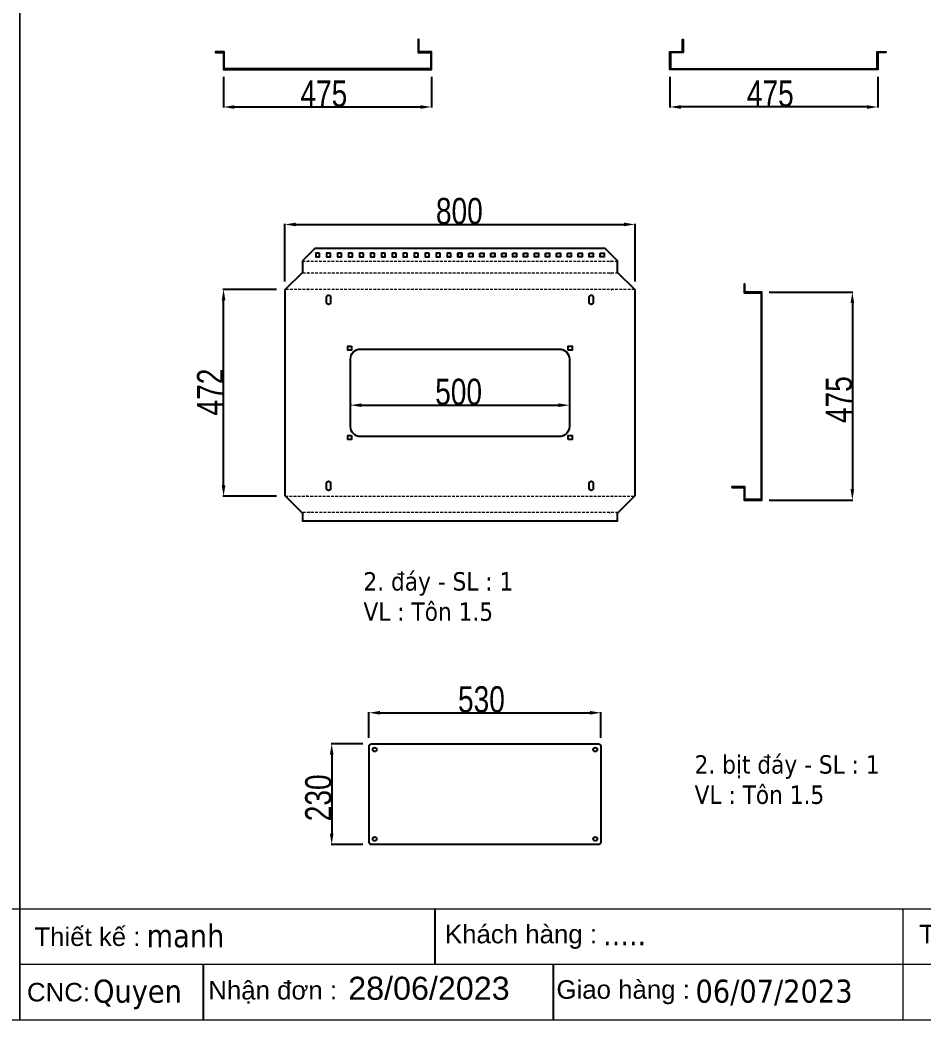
# Model space of a CAD drawing. Header units: inches. Extents: x 21 to 136330, y 8 to 58290.
# Drawn here: x 61724 to 63787, y 40820 to 43104 of the extents above; entities that cross this region are included whole.
import ezdxf
from ezdxf.enums import TextEntityAlignment as Align

# ---------------------------------------------------------------- set-up
doc = ezdxf.new("R2010")
doc.units = ezdxf.units.IN
doc.header["$MEASUREMENT"] = 0
doc.linetypes.add('HIDDEN', pattern=[9.525, 6.35, -3.175])
for name, color, linetype in [('0 KHUNG KT01', 7, 'Continuous'), ('@.0.DM. NÉT CHÍNH', 7, 'Continuous'), ('@.0.DM. NÉT CHÍNH @ 1', 7, 'Continuous')]:
    doc.layers.add(name, color=color, linetype=linetype)
doc.layers.add('0 TĂNG CỨNG', color=7, linetype='Continuous', lineweight=15)
doc.layers.add('@.0.DM. NÉT ĐỨT', color=8, linetype='HIDDEN', lineweight=9)
doc.layers.add('@.DM. KÍCH THƯỚC', color=8, linetype='Continuous', transparency=0.2)
doc.layers.add('@.DM. KÍCH THƯỚC @ 1', color=8, linetype='Continuous', transparency=0.2)
doc.styles.add('ARIAL', font='arial.ttf')
doc.styles.add('Note Text (ISO)', font='tahoma.ttf')
doc.styles.add('roman', font='roman.shx', dxfattribs={"width": 0.8})
doc.styles.add('Tahoma (Input Text)', font='tahoma.ttf')
doc.dimstyles.new('Kích thước Duy Mạnh', dxfattribs={"dimtxt": 30, "dimasz": 25, "dimexe": 1.25, "dimexo": 20, "dimtad": 1, "dimdec": 1, "dimtxsty": 'roman', "dimcen": 2.5, "dimclrd": 8, "dimclre": 8, "dimclrt": 2, "dimadec": 0, "dimazin": 0, "dimtfac": 1, "dimtdec": 1, "dimtix": 1, "dimtmove": 0, "dimatfit": 3, "dimfxl": 1, "dimtfillclr": 1, "dimarcsym": 0})

# ---------------------------------------------------------------- blocks, each defined once
blk = doc.blocks.new('KHUNG KT1')
at = {"color": 7}
for p, q in [((7128, -4752), (0, -4752)), ((2294.1, -4752), (2294.1, -5040)), ((4848, -4896), (0, -4896))]:
    blk.add_line(p, q, dxfattribs=at)
blk.add_lwpolyline([(0, 0), (7128, 0), (7128, -5040), (0, -5040)], close=True, dxfattribs=at)
at = {"layer": '0 KHUNG KT01'}
for p, q in [((1077.9, -4752), (1077.9, -4896)), ((476.3, -4896), (476.3, -5040)), ((1385.1, -4896), (1385.1, -5040))]:
    blk.add_line(p, q, dxfattribs=at)
at = {"color": 2, "char_height": 48, "width": 2202.321, "attachment_point": 4, "style": 'ARIAL'}
for s, insert in [('  Thiết kế :', (0, -4824)), ('  Khách hàng :', (1066.9, -4824)), ('  Tên sản phẩm :', (2299.1, -4824)), ('  Nhận đơn :', (451.9, -4968)), ('  Giao hàng :', (1356.7, -4968)), ('CNC:', (18.2, -4968))]:
    blk.add_mtext(s, dxfattribs=dict(at, insert=insert))
at = {"color": 1, "style": 'Tahoma (Input Text)', "flags": 8}
for tag, p in [('#01', (328.9, -4851.1)), ('#03', (1514.7, -4846.3)), ('#05', (2819, -4851.1)), ('#07', (4424, -4851.1)), ('#09', (5172.9, -4851.1)), ('#02', (189.8, -4995.1)), ('#04', (1755.3, -4995.1)), ('#06', (2727.8, -4995.1)), ('#08', (4382.7, -4995.1)), ('#10', (5172.9, -4995.1))]:
    blk.add_attdef(tag, p, '', height=60, dxfattribs=at)
blk.add_attdef('#11', text='', height=60, dxfattribs=at).set_placement((6996, -4961.6), align=Align.CENTER)
at = {"layer": '0 TĂNG CỨNG', "color": 1, "style": 'ARIAL'}
blk.add_attdef('#12', (852.8, -4987.6), '', height=60, dxfattribs=at)
blk = doc.blocks.new('*D2293')
at = {"layer": '@.DM. KÍCH THƯỚC', "color": 8, "lineweight": -2, "transparency": 16777216}
for p, q in [((62329.4, 42507.3), (62329.4, 42638.5)), ((63129.4, 42507.3), (63129.4, 42638.5))]:
    blk.add_line(p, q, dxfattribs=at)
at = {"layer": '@.DM. KÍCH THƯỚC', "lineweight": -2, "transparency": 16777216}
blk.add_line((62354.4, 42637.3), (63104.4, 42637.3), dxfattribs=at)
at = {"layer": '@.DM. KÍCH THƯỚC', "transparency": 16777216}
for points in [[(62354.4, 42641.4), (62354.4, 42633.1), (62329.4, 42637.3)], [(63104.4, 42641.4), (63104.4, 42633.1), (63129.4, 42637.3)]]:
    blk.add_solid(points, dxfattribs=at)
at = {"layer": 'Defpoints', "color": 0, "transparency": 16777216}
for p in [(63129.4, 42637.3), (62329.4, 42487.3), (63129.4, 42487.3)]:
    blk.add_point(p, dxfattribs=at)
at = {"layer": '@.DM. KÍCH THƯỚC', "color": 2, "transparency": 16777216, "insert": (62674.5, 42697.9), "char_height": 60, "attachment_point": 1, "style": 'roman'}
blk.add_mtext('800', dxfattribs=at)
blk = doc.blocks.new('*D2294')
at = {"layer": '@.DM. KÍCH THƯỚC', "color": 8, "lineweight": -2, "transparency": 16777216}
for p, q in [((62521.6, 41464.8), (62521.6, 41523)), ((63051.6, 41464.8), (63051.6, 41523))]:
    blk.add_line(p, q, dxfattribs=at)
at = {"layer": '@.DM. KÍCH THƯỚC', "lineweight": -2, "transparency": 16777216}
blk.add_line((62546.6, 41521.8), (63026.6, 41521.8), dxfattribs=at)
at = {"layer": '@.DM. KÍCH THƯỚC', "transparency": 16777216}
for points in [[(62546.6, 41526), (62546.6, 41517.6), (62521.6, 41521.8)], [(63026.6, 41526), (63026.6, 41517.6), (63051.6, 41521.8)]]:
    blk.add_solid(points, dxfattribs=at)
at = {"layer": 'Defpoints', "color": 0, "transparency": 16777216}
for p in [(63051.6, 41521.8), (62521.6, 41444.8), (63051.6, 41444.8)]:
    blk.add_point(p, dxfattribs=at)
at = {"layer": '@.DM. KÍCH THƯỚC', "color": 2, "transparency": 16777216, "insert": (62724.9, 41582.4), "char_height": 60, "attachment_point": 1, "style": 'roman'}
blk.add_mtext('530', dxfattribs=at)
blk = doc.blocks.new('*D2295')
at = {"layer": '@.DM. KÍCH THƯỚC', "color": 8, "lineweight": -2, "transparency": 16777216}
for p, q in [((62507.6, 41450.8), (62435.1, 41450.8)), ((62507.6, 41220.8), (62435.1, 41220.8))]:
    blk.add_line(p, q, dxfattribs=at)
at = {"layer": '@.DM. KÍCH THƯỚC', "lineweight": -2, "transparency": 16777216}
blk.add_line((62436.4, 41425.8), (62436.4, 41245.8), dxfattribs=at)
at = {"layer": '@.DM. KÍCH THƯỚC', "transparency": 16777216}
for points in [[(62432.2, 41425.8), (62440.5, 41425.8), (62436.4, 41450.8)], [(62432.2, 41245.8), (62440.5, 41245.8), (62436.4, 41220.8)]]:
    blk.add_solid(points, dxfattribs=at)
at = {"layer": 'Defpoints', "color": 0, "transparency": 16777216}
for p in [(62527.6, 41450.8), (62436.4, 41220.8), (62527.6, 41220.8)]:
    blk.add_point(p, dxfattribs=at)
at = {"layer": '@.DM. KÍCH THƯỚC', "color": 2, "transparency": 16777216, "insert": (62375.7, 41274), "char_height": 60, "attachment_point": 1, "rotation": 90, "style": 'roman'}
blk.add_mtext('230', dxfattribs=at)
blk = doc.blocks.new('*D2296')
at = {"layer": '@.0.DM. NÉT CHÍNH', "color": 8, "lineweight": -2, "transparency": 16777216}
for p, q in [((62479.4, 42227.4), (62479.4, 42223.1)), ((62979.4, 42227.4), (62979.4, 42223.1))]:
    blk.add_line(p, q, dxfattribs=at)
at = {"layer": '@.0.DM. NÉT CHÍNH', "lineweight": -2, "transparency": 16777216}
blk.add_line((62504.4, 42224.4), (62954.4, 42224.4), dxfattribs=at)
at = {"layer": '@.0.DM. NÉT CHÍNH', "transparency": 16777216}
for points in [[(62504.4, 42228.6), (62504.4, 42220.2), (62479.4, 42224.4)], [(62954.4, 42228.6), (62954.4, 42220.2), (62979.4, 42224.4)]]:
    blk.add_solid(points, dxfattribs=at)
at = {"layer": 'Defpoints', "color": 0, "transparency": 16777216}
for p in [(62479.4, 42247.4), (62979.4, 42247.4), (62979.4, 42224.4)]:
    blk.add_point(p, dxfattribs=at)
at = {"layer": '@.0.DM. NÉT CHÍNH', "color": 2, "transparency": 16777216, "insert": (62672.8, 42285), "char_height": 60, "attachment_point": 1, "style": 'roman'}
blk.add_mtext('500', dxfattribs=at)
blk = doc.blocks.new('*D2301')
at = {"layer": '@.DM. KÍCH THƯỚC', "color": 8, "lineweight": -2, "transparency": 16777216}
for p, q in [((62310.2, 42489), (62188, 42489)), ((62310.2, 42016.6), (62188, 42016.6))]:
    blk.add_line(p, q, dxfattribs=at)
at = {"layer": '@.DM. KÍCH THƯỚC', "lineweight": -2, "transparency": 16777216}
blk.add_line((62189.3, 42041.6), (62189.3, 42464), dxfattribs=at)
at = {"layer": '@.DM. KÍCH THƯỚC', "transparency": 16777216}
for points in [[(62185.1, 42464), (62193.5, 42464), (62189.3, 42489)], [(62185.1, 42041.6), (62193.5, 42041.6), (62189.3, 42016.6)]]:
    blk.add_solid(points, dxfattribs=at)
at = {"layer": 'Defpoints', "color": 0, "transparency": 16777216}
for p in [(62189.3, 42489), (62330.2, 42489), (62330.2, 42016.6)]:
    blk.add_point(p, dxfattribs=at)
at = {"layer": '@.DM. KÍCH THƯỚC', "color": 2, "transparency": 16777216, "insert": (62128.7, 42200.9), "char_height": 60, "attachment_point": 1, "rotation": 90, "style": 'roman'}
blk.add_mtext('472', dxfattribs=at)
blk = doc.blocks.new('*D2302')
at = {"layer": '@.DM. KÍCH THƯỚC', "color": 8, "lineweight": -2, "transparency": 16777216}
for p, q in [((62189.1, 42974.5), (62189.1, 42904.3)), ((62664.1, 42974.5), (62664.1, 42904.3))]:
    blk.add_line(p, q, dxfattribs=at)
at = {"layer": '@.DM. KÍCH THƯỚC', "lineweight": -2, "transparency": 16777216}
blk.add_line((62214.1, 42905.6), (62639.1, 42905.6), dxfattribs=at)
at = {"layer": '@.DM. KÍCH THƯỚC', "transparency": 16777216}
for points in [[(62214.1, 42909.7), (62214.1, 42901.4), (62189.1, 42905.6)], [(62639.1, 42909.7), (62639.1, 42901.4), (62664.1, 42905.6)]]:
    blk.add_solid(points, dxfattribs=at)
at = {"layer": 'Defpoints', "color": 0, "transparency": 16777216}
for p in [(62189.1, 42994.5), (62664.1, 42994.5), (62664.1, 42905.6)]:
    blk.add_point(p, dxfattribs=at)
at = {"layer": '@.DM. KÍCH THƯỚC', "color": 2, "transparency": 16777216, "insert": (62364.9, 42966.2), "char_height": 60, "attachment_point": 1, "style": 'roman'}
blk.add_mtext('475', dxfattribs=at)
blk = doc.blocks.new('*D2320')
at = {"layer": '@.DM. KÍCH THƯỚC', "color": 8, "lineweight": -2, "transparency": 16777216}
for p, q in [((63436.1, 42482.7), (63627.2, 42482.7)), ((63436.1, 42007.7), (63627.2, 42007.7))]:
    blk.add_line(p, q, dxfattribs=at)
at = {"layer": '@.DM. KÍCH THƯỚC', "lineweight": -2, "transparency": 16777216}
blk.add_line((63626, 42457.7), (63626, 42032.7), dxfattribs=at)
at = {"layer": '@.DM. KÍCH THƯỚC', "transparency": 16777216}
for points in [[(63621.8, 42457.7), (63630.1, 42457.7), (63626, 42482.7)], [(63621.8, 42032.7), (63630.1, 42032.7), (63626, 42007.7)]]:
    blk.add_solid(points, dxfattribs=at)
at = {"layer": 'Defpoints', "color": 0, "transparency": 16777216}
for p in [(63416.1, 42482.7), (63416.1, 42007.7), (63626, 42007.7)]:
    blk.add_point(p, dxfattribs=at)
at = {"layer": '@.DM. KÍCH THƯỚC', "color": 2, "transparency": 16777216, "insert": (63565.3, 42183.5), "char_height": 60, "attachment_point": 1, "rotation": 90, "style": 'roman'}
blk.add_mtext('475', dxfattribs=at)
blk = doc.blocks.new('*D2323')
at = {"layer": '@.DM. KÍCH THƯỚC', "color": 8, "lineweight": -2, "transparency": 16777216}
for p, q in [((63209.1, 42974.5), (63209.1, 42904.3)), ((63684.1, 42974.5), (63684.1, 42904.3))]:
    blk.add_line(p, q, dxfattribs=at)
at = {"layer": '@.DM. KÍCH THƯỚC', "lineweight": -2, "transparency": 16777216}
blk.add_line((63659.1, 42905.6), (63234.1, 42905.6), dxfattribs=at)
at = {"layer": '@.DM. KÍCH THƯỚC', "transparency": 16777216}
for points in [[(63234.1, 42909.7), (63234.1, 42901.4), (63209.1, 42905.6)], [(63659.1, 42909.7), (63659.1, 42901.4), (63684.1, 42905.6)]]:
    blk.add_solid(points, dxfattribs=at)
at = {"layer": 'Defpoints', "color": 0, "transparency": 16777216}
for p in [(63209.1, 42994.5), (63684.1, 42994.5), (63209.1, 42905.6)]:
    blk.add_point(p, dxfattribs=at)
at = {"layer": '@.DM. KÍCH THƯỚC', "color": 2, "transparency": 16777216, "insert": (63384.9, 42966.2), "char_height": 60, "attachment_point": 1, "style": 'roman'}
blk.add_mtext('475', dxfattribs=at)
blk = doc.blocks.new('*U2011')
at = {"layer": '@.0.DM. NÉT CHÍNH', "color": 2}
blk.add_lwpolyline([(-4.5, 4.5), (4.5, 4.5), (4.5, -4.5), (-4.5, -4.5)], close=True, dxfattribs=at)
blk = doc.blocks.new('*U2012')
at = {"layer": '@.0.DM. NÉT CHÍNH', "color": 0, "linetype": 'ByBlock', "lineweight": -2, "transparency": 16777216}
for p in [(0, 0), (25, 0), (50, 0), (75, 0), (100, 0), (125, 0), (150, 0), (175, 0), (200, 0), (225, 0), (250, 0), (275, 0), (300, 0), (325, 0)]:
    blk.add_blockref('*U2011', p, dxfattribs=at)
blk = doc.blocks.new('*U2009')
at = {"layer": '@.0.DM. NÉT CHÍNH', "color": 2}
blk.add_lwpolyline([(-4.5, 4.5), (4.5, 4.5), (4.5, -4.5), (-4.5, -4.5)], close=True, dxfattribs=at)
blk = doc.blocks.new('*U2010')
at = {"layer": '@.0.DM. NÉT CHÍNH', "color": 0, "linetype": 'ByBlock', "lineweight": -2, "transparency": 16777216}
for p in [(0, 0), (25, 0), (50, 0), (75, 0), (100, 0), (125, 0), (150, 0), (175, 0), (200, 0), (225, 0), (250, 0), (275, 0), (300, 0), (325, 0)]:
    blk.add_blockref('*U2009', p, dxfattribs=at)

msp = doc.modelspace()

# ---------------------------------------------------------------- linework, layer by layer
at = {"layer": '@.0.DM. NÉT CHÍNH'}
for p, q in [((62338.1493, 42991.5084), (62338.1493, 42993.0084)), ((62340.1493, 42991.5084), (62340.1493, 42993.0084)), ((62420.1493, 42991.5084), (62420.1493, 42993.0084)), ((62433.1493, 42991.5084), (62433.1493, 42993.0084)), ((62513.1493, 42991.5084), (62513.1493, 42993.0084)), ((62515.1493, 42991.5084), (62515.1493, 42993.0084)), ((63358.0888, 42991.5084), (63358.0888, 42993.0084)), ((63360.0888, 42991.5084), (63360.0888, 42993.0084)), ((63440.0888, 42991.5084), (63440.0888, 42993.0084)), ((63453.0888, 42991.5084), (63453.0888, 42993.0084)), ((63533.0888, 42991.5084), (63533.0888, 42993.0084)), ((63535.0888, 42991.5084), (63535.0888, 42993.0084))]:
    msp.add_line(p, q, dxfattribs=at)
at = {"layer": '@.0.DM. NÉT CHÍNH', "color": 1}
for p, q in [((62384.9997, 42553.765), (62383.4997, 42553.765)), ((63073.7381, 42553.765), (63075.2381, 42553.765)), ((62385.1295, 42526.3721), (62383.6295, 42526.3721)), ((63073.6083, 42526.3721), (63075.1083, 42526.3721)), ((62383.5184, 42488.9792), (62382.0184, 42488.9792)), ((63075.2194, 42488.9792), (63076.7194, 42488.9792)), ((62380.6037, 42016.5863), (62379.1037, 42016.5863)), ((63078.134, 42016.5863), (63079.634, 42016.5863)), ((62387.5643, 41979.1933), (62386.0643, 41979.1933)), ((63071.1734, 41979.1933), (63072.6734, 41979.1933))]:
    msp.add_line(p, q, dxfattribs=at)
at = {"layer": '@.0.DM. NÉT CHÍNH'}
for points in [[(62190.6493, 42993.0084), (62190.6493, 43031.5084), (62170.6493, 43031.5084), (62170.6493, 43030.0084), (62189.1493, 43030.0084), (62189.1493, 42991.5084), (62664.1493, 42991.5084), (62664.1493, 43031.5084), (62635.6493, 43031.5084), (62635.6493, 43060.0084), (62634.1493, 43060.0084), (62634.1493, 43030.0084), (62662.6493, 43030.0084), (62662.6493, 42993.0084)], [(63682.5888, 42993.0084), (63682.5888, 43031.5084), (63702.5888, 43031.5084), (63702.5888, 43030.0084), (63684.0888, 43030.0084), (63684.0888, 42991.5084), (63209.0888, 42991.5084), (63209.0888, 43031.5084), (63237.5888, 43031.5084), (63237.5888, 43060.0084), (63239.0888, 43060.0084), (63239.0888, 43030.0084), (63210.5888, 43030.0084), (63210.5888, 42993.0084)], [(62369.3689, 42553.9615), (62369.3689, 42527.6756), (62329.3689, 42487.6756), (62329.3689, 42017.8898), (62369.3689, 41977.8898), (62369.3689, 41960.4969), (63089.3689, 41960.4969), (63089.3689, 41977.8898), (63129.3689, 42017.8898), (63129.3689, 42487.6756), (63089.3689, 42527.6756), (63089.3689, 42553.9615), (63060.8689, 42582.4615), (62397.8689, 42582.4615)], [(63350.6283, 42036.218), (63379.1283, 42036.218), (63379.1283, 42007.718), (63419.1283, 42007.718), (63419.1283, 42482.718), (63380.6283, 42482.718), (63380.6283, 42501.218), (63379.1283, 42501.218), (63379.1283, 42481.218), (63417.6283, 42481.218), (63417.6283, 42009.218), (63380.6283, 42009.218), (63380.6283, 42037.718), (63350.6283, 42037.718)]]:
    msp.add_lwpolyline(points, close=True, dxfattribs=at)
at = {"layer": '@.0.DM. NÉT CHÍNH', "color": 2}
for points in [[(62433.8689, 42471.2827), (62433.8689, 42459.2827, -1), (62424.8689, 42459.2827), (62424.8689, 42471.2827, -1)], [(63033.8689, 42471.2827), (63033.8689, 42459.2827, -1), (63024.8689, 42459.2827), (63024.8689, 42471.2827, -1)], [(62502.3689, 42352.7827), (62956.3689, 42352.7827, -0.414213562), (62979.3689, 42329.7827), (62979.3689, 42175.7827, -0.414213562), (62956.3689, 42152.7827), (62502.3689, 42152.7827, -0.414213562), (62479.3689, 42175.7827), (62479.3689, 42329.7827, -0.414213562)], [(62433.8689, 42046.2827), (62433.8689, 42034.2827, -1), (62424.8689, 42034.2827), (62424.8689, 42046.2827, -1)], [(63024.8689, 42034.2827), (63024.8689, 42046.2827, -1), (63033.8689, 42046.2827), (63033.8689, 42034.2827, -1)]]:
    msp.add_lwpolyline(points, format="xyb", close=True, dxfattribs=at)
for points in [[(62481.8689, 42359.2827), (62481.8689, 42350.2827), (62472.8689, 42350.2827), (62472.8689, 42359.2827)], [(62976.8689, 42350.2827), (62976.8689, 42359.2827), (62985.8689, 42359.2827), (62985.8689, 42350.2827)], [(62481.8689, 42155.2827), (62481.8689, 42146.2827), (62472.8689, 42146.2827), (62472.8689, 42155.2827)], [(62976.8689, 42146.2827), (62976.8689, 42155.2827), (62985.8689, 42155.2827), (62985.8689, 42146.2827)]]:
    msp.add_lwpolyline(points, close=True, dxfattribs=at)
at = {"layer": '@.0.DM. NÉT CHÍNH'}
msp.add_lwpolyline([(63045.6376, 41450.76, -0.414213562), (63051.6376, 41444.76), (63051.6376, 41226.76, -0.414213562), (63045.6376, 41220.76), (62527.6376, 41220.76, -0.414213562), (62521.6376, 41226.76), (62521.6376, 41444.76, -0.414213562), (62527.6376, 41450.76)], format="xyb", close=True, dxfattribs=at)
at = {"layer": '@.0.DM. NÉT CHÍNH', "color": 2}
for centre in [(62534.6376, 41437.76), (63038.6376, 41437.76), (62534.6376, 41233.76), (63038.6376, 41233.76)]:
    msp.add_circle(centre, 4.5, dxfattribs=at)
at = {"layer": '@.0.DM. NÉT ĐỨT'}
for p, q in [((62369.3689, 42553.765), (63089.3689, 42553.765)), ((63090.8689, 42526.3721), (62367.8689, 42526.3721)), ((63128.4902, 42488.9792), (62330.2476, 42488.9792)), ((62330.2476, 42016.5863), (63128.4902, 42016.5863)), ((63090.8689, 41979.1933), (62367.8689, 41979.1933))]:
    msp.add_line(p, q, dxfattribs=at)

# ---------------------------------------------------------------- block references
at = {"layer": '0 TĂNG CỨNG', "color": 1, "xscale": 0.8792977987369557, "yscale": 0.8792977987369557, "zscale": 0.8792977987369557}
msp.add_blockref('KHUNG KT1', (55456.5906, 45251.6693), dxfattribs=at)
at = {"layer": '0 TĂNG CỨNG', "color": 1}
ref = msp.add_blockref('KHUNG KT1', (61724.2253, 45251.6693), dxfattribs=dict(at, xscale=0.8792977987369557, yscale=0.8792977987369557, zscale=0.8792977987369557))
ref.add_attrib('#12', '28/06/2023', (62474.134, 40866.0787), dxfattribs={"color": 1, "height": 52.75787, "style": 'ARIAL'})
ref.add_attrib('#01', 'manh', (62013.4513, 40986.1425), dxfattribs={"layer": '0', "color": 1, "height": 52.75787, "style": 'Tahoma (Input Text)'})
ref.add_attrib('#03', '.....', (63056.1138, 40990.3074), dxfattribs={"layer": '0', "color": 1, "height": 52.75787, "style": 'Tahoma (Input Text)'})
ref.add_attrib('#04', '06/07/2023', (63267.6593, 40859.5236), dxfattribs={"layer": '0', "color": 1, "height": 52.75787, "style": 'Tahoma (Input Text)'})
ref.add_attrib('#02', 'Quyen', (61891.1039, 40859.5236), dxfattribs={"layer": '0', "color": 1, "height": 52.75787, "style": 'Tahoma (Input Text)'})
at = {"layer": '@.0.DM. NÉT CHÍNH', "xscale": -1}
msp.add_blockref('*U2010', (62729.3689, 42567.4615), dxfattribs=at)
at = {"layer": '@.0.DM. NÉT CHÍNH'}
msp.add_blockref('*U2012', (62729.3689, 42567.4615), dxfattribs=at)

# ---------------------------------------------------------------- texts
at = {"layer": '@.0.DM. NÉT CHÍNH', "color": 2, "char_height": 41.999999, "width": 551.411705, "attachment_point": 1, "line_spacing_factor": 0.987884, "style": 'Note Text (ISO)'}
for s, insert in [('\\fTahoma|b0|i0;2. đáy - SL : 1\\P\\fTahoma|b0|i0;VL : Tôn 1.5\\P', (62508.9256, 41843.0453)), ('2. bịt đáy - SL : 1\\PVL : Tôn 1.5', (63265.5056, 41424.8598))]:
    msp.add_mtext(s, dxfattribs=dict(at, insert=insert))

# ---------------------------------------------------------------- dimensions: what is measured, and where the dimension line sits
at = {"layer": '@.0.DM. NÉT CHÍNH @ 1', "color": 2}
dim = msp.add_linear_dim(base=(62979.3689, 42224.3913), p1=(62479.3689, 42247.4447), p2=(62979.3689, 42247.4447), dimstyle='Kích thước Duy Mạnh', override={"dimscale": 1, "dimtxt": 60, "dimdec": 0, "dimclrd": 256, "dimtdec": 0, "dimtix": 1, "dimtofl": 0, "dimtmove": 0, "dimatfit": 1}, dxfattribs=at)
dim.commit()
dim.dimension.update_dxf_attribs({"geometry": '*D2296', "text_midpoint": (62734.5335, 42224.3913), "dimtype": 128})
at = {"layer": '@.DM. KÍCH THƯỚC @ 1', "color": 0}
for base, p1, p2, picture, middle in [((62664.1493, 42905.5611), (62189.1493, 42994.5084), (62664.1493, 42994.5084), '*D2302', (62426.6493, 42905.5611)), ((63051.6376, 41521.7889), (62521.6376, 41444.76), (63051.6376, 41444.76), '*D2294', (62786.6376, 41521.7889))]:
    dim = msp.add_linear_dim(base=base, p1=p1, p2=p2, dimstyle='Kích thước Duy Mạnh', override={"dimscale": 1, "dimtxt": 60, "dimdec": 0, "dimclrd": 256, "dimtdec": 0, "dimtix": 1, "dimtofl": 0, "dimtmove": 0, "dimatfit": 1}, dxfattribs=at)
    dim.commit()
    dim.dimension.update_dxf_attribs({"geometry": picture, "text_midpoint": middle, "dimtype": 128})
for base, p1, p2, angle, picture, middle in [((63209.0888, 42905.5611), (63684.0888, 42994.5084), (63209.0888, 42994.5084), 180, '*D2323', (63446.5888, 42905.5611)), ((63129.3689, 42637.2827), (62329.3689, 42487.2827), (63129.3689, 42487.2827), 180, '*D2293', (62736.2467, 42637.2827)), ((62189.2889, 42488.9792), (62330.2476, 42016.5863), (62330.2476, 42488.9792), 90, '*D2301', (62189.2889, 42262.6225)), ((63625.965, 42007.718), (63416.1283, 42482.718), (63416.1283, 42007.718), 270, '*D2320', (63625.965, 42245.218)), ((62436.37, 41220.76), (62527.6376, 41450.76), (62527.6376, 41220.76), 270, '*D2295', (62436.37, 41335.76))]:
    dim = msp.add_linear_dim(base=base, p1=p1, p2=p2, angle=angle, dimstyle='Kích thước Duy Mạnh', override={"dimscale": 1, "dimtxt": 60, "dimdec": 0, "dimclrd": 256, "dimtdec": 0, "dimtix": 1, "dimtofl": 0, "dimtmove": 0, "dimatfit": 1}, dxfattribs=at)
    dim.commit()
    dim.dimension.update_dxf_attribs({"geometry": picture, "text_midpoint": middle, "dimtype": 128})

doc.saveas('drawing.dxf')
